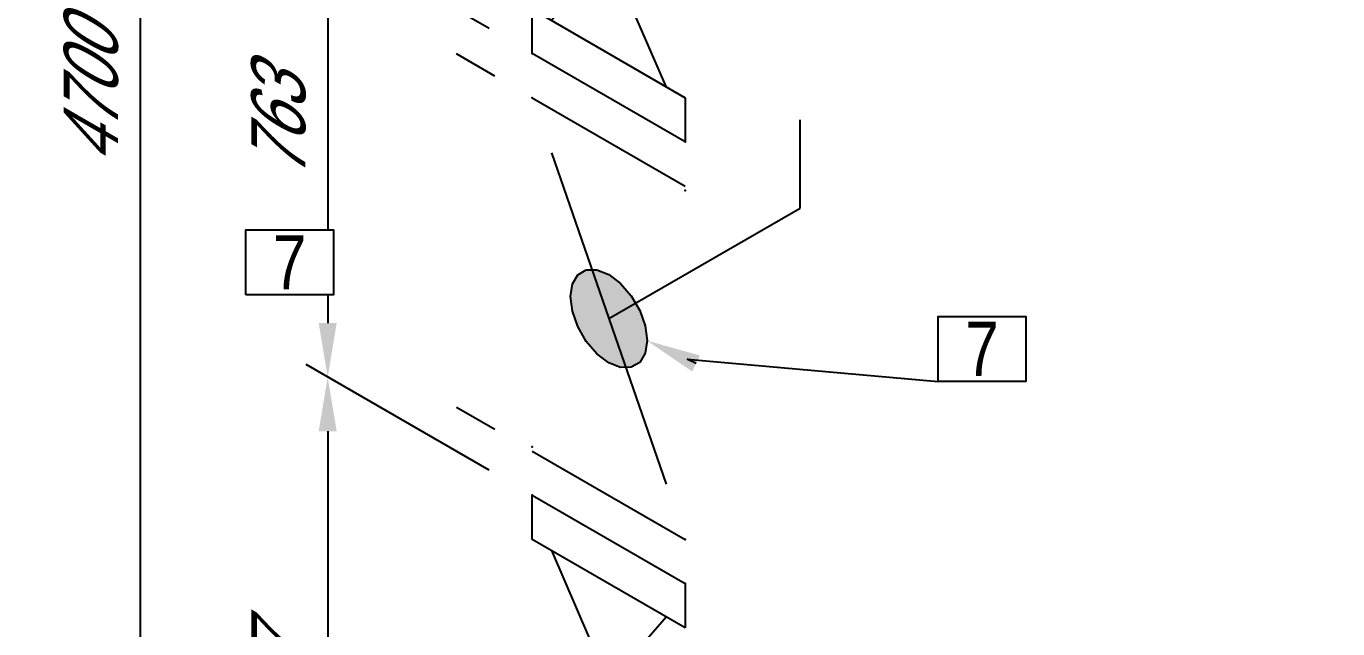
# Model space of a CAD drawing. Header units: millimetres. Extents: x 0 to 594, y 0 to 420.
# Drawn here: x 101.9 to 162.5, y 298.6 to 326.4 of the extents above; entities that cross this region are included whole.
import ezdxf
from ezdxf import colors
from ezdxf.entities.mleader import LeaderData, LeaderLine
from ezdxf.enums import TextEntityAlignment as Align
from ezdxf.math import Vec2, Vec3

# ---------------------------------------------------------------- set-up
doc = ezdxf.new("R2010")
doc.units = ezdxf.units.MM
doc.header["$LTSCALE"] = 0.25
for name, color, linetype in [('밸브', 4, 'Continuous'), ('주석', 7, 'Continuous'), ('치수', 1, 'Continuous')]:
    doc.layers.add(name, color=color, linetype=linetype)
doc.styles.add('AdskIsoAnnotation', font='arial.ttf', dxfattribs={"width": 0.8, "height": 1})
doc.styles.add('AdskIsoMetric', font='arial.ttf', dxfattribs={"width": 0.8, "height": 2.5})
doc.styles.add('AdskIsoMetric-30', font='arial.ttf', dxfattribs={"width": 0.8, "height": 2.5})
doc.styles.add('AdskIsoMetric30', font='arial.ttf', dxfattribs={"width": 0.8, "oblique": 30, "height": 2.5})
doc.styles.get("Standard").update_dxf_attribs({"font": 'arial.ttf'})
doc.dimstyles.new('AdskIsoMetric', dxfattribs={"dimtxt": 2.5, "dimasz": 2.5, "dimexe": 1, "dimexo": 2, "dimgap": 0.8, "dimtad": 1, "dimdec": 0, "dimrnd": 1, "dimzin": 0, "dimdsep": 46, "dimtxsty": 'AdskIsoMetric', "dimcen": 0, "dimclrt": 7, "dimadec": 0, "dimazin": 0, "dimtfac": 1, "dimtdec": 0, "dimtmove": 1, "dimatfit": 3, "dimfxl": 0, "dimfrac": 2, "dimtolj": 1, "dimtzin": 0, "dimarcsym": 0})

# ---------------------------------------------------------------- blocks, each defined once
blk = doc.blocks.new('플랜지WN-2-IsoLeft')
at = {"color": 0, "linetype": 'ByBlock', "lineweight": -2, "extrusion": (0, -0.816497, -0.57735)}
for p, q in [((-0.1547, -0.1148), (0.1989, 0.0893)), ((-0.0663, 0.0893), (-0.1547, 0.0383)), ((0.1547, 0.0638), (-0.0663, 0.0893)), ((0.1989, 0.0893), (0.2873, 0.0383)), ((-0.1547, 0.0383), (-0.1105, -0.0893)), ((0.2873, 0.0383), (-0.0663, -0.1659)), ((-0.0663, -0.1659), (-0.1547, -0.1148))]:
    blk.add_line(p, q, dxfattribs=at)
blk = doc.blocks.new('개스킷-2-IsoLeft')
at = {"color": 0, "linetype": 'ByBlock', "lineweight": -2, "extrusion": (0, 0, -1)}
for p in [(0.1326, 0.1276), (0.221, 0.0765), (-0.2297, -0.0715), (-0.1326, -0.1276)]:
    blk.add_point(p, dxfattribs=at)
blk = doc.blocks.new('버터플라이 밸브-2-IsoLeft')
blk.add_hatch(color=256).paths.add_polyline_path([(-0.0884, 0.051), (-0.0877, 0.0513), (-0.0871, 0.0516), (-0.0865, 0.0518), (-0.0858, 0.0521), (-0.0852, 0.0524), (-0.0845, 0.0527), (-0.0839, 0.0529), (-0.0832, 0.0532), (-0.0826, 0.0535), (-0.0819, 0.0537), (-0.0813, 0.054), (-0.0806, 0.0543), (-0.08, 0.0546), (-0.0793, 0.0548), (-0.0787, 0.0551), (-0.0781, 0.0554), (-0.0774, 0.0556), (-0.0768, 0.0559), (-0.0761, 0.0562), (-0.0755, 0.0564), (-0.0748, 0.0567), (-0.0742, 0.057), (-0.0735, 0.0573), (-0.0729, 0.0575), (-0.0722, 0.0578), (-0.0716, 0.0581), (-0.071, 0.0583), (-0.0703, 0.0586), (-0.0697, 0.0589), (-0.069, 0.0592), (-0.0684, 0.0594), (-0.0677, 0.0597), (-0.0671, 0.06), (-0.0664, 0.0602), (-0.0658, 0.0605), (-0.0651, 0.0608), (-0.0645, 0.0611), (-0.0639, 0.0613), (-0.0632, 0.0616), (-0.0626, 0.0619), (-0.0619, 0.0621), (-0.0613, 0.0624), (-0.0606, 0.0627), (-0.06, 0.0629), (-0.0593, 0.0632), (-0.0587, 0.0635), (-0.058, 0.0638), (-0.0574, 0.064), (-0.0567, 0.0643), (-0.0567, 0.0643), (-0.056, 0.0644), (-0.0552, 0.0646), (-0.0545, 0.0647), (-0.0537, 0.0649), (-0.053, 0.065), (-0.0522, 0.0652), (-0.0514, 0.0653), (-0.0507, 0.0654), (-0.0499, 0.0656), (-0.0492, 0.0657), (-0.0484, 0.0659), (-0.0476, 0.066), (-0.0469, 0.0662), (-0.0461, 0.0663), (-0.0454, 0.0664), (-0.0446, 0.0666), (-0.0438, 0.0667), (-0.0431, 0.0669), (-0.0423, 0.067), (-0.0416, 0.0672), (-0.0408, 0.0673), (-0.04, 0.0674), (-0.0393, 0.0676), (-0.0385, 0.0677), (-0.0378, 0.0679), (-0.037, 0.068), (-0.0363, 0.0681), (-0.0355, 0.0683), (-0.0347, 0.0684), (-0.034, 0.0686), (-0.0332, 0.0687), (-0.0325, 0.0689), (-0.0317, 0.069), (-0.0309, 0.0691), (-0.0302, 0.0693), (-0.0294, 0.0694), (-0.0287, 0.0696), (-0.0279, 0.0697), (-0.0271, 0.0699), (-0.0264, 0.07), (-0.0256, 0.0701), (-0.0249, 0.0703), (-0.0241, 0.0704), (-0.0233, 0.0706), (-0.0226, 0.0707), (-0.0218, 0.0709), (-0.0211, 0.071), (-0.0203, 0.0711), (-0.0196, 0.0713), (-0.0196, 0.0713), (-0.0188, 0.0713), (-0.018, 0.0713), (-0.0172, 0.0713), (-0.0164, 0.0713), (-0.0156, 0.0713), (-0.0148, 0.0713), (-0.014, 0.0713), (-0.0132, 0.0713), (-0.0124, 0.0713), (-0.0116, 0.0713), (-0.0108, 0.0713), (-0.01, 0.0713), (-0.0092, 0.0713), (-0.0084, 0.0713), (-0.0076, 0.0713), (-0.0068, 0.0713), (-0.006, 0.0713), (-0.0052, 0.0713), (-0.0044, 0.0713), (-0.0036, 0.0713), (-0.0028, 0.0713), (-0.002, 0.0713), (-0.0012, 0.0713), (-0.0004, 0.0713), (0.0004, 0.0713), (0.0012, 0.0713), (0.002, 0.0713), (0.0028, 0.0713), (0.0036, 0.0713), (0.0044, 0.0713), (0.0052, 0.0713), (0.006, 0.0713), (0.0068, 0.0713), (0.0076, 0.0713), (0.0084, 0.0713), (0.0092, 0.0713), (0.01, 0.0713), (0.0108, 0.0713), (0.0116, 0.0713), (0.0124, 0.0713), (0.0132, 0.0713), (0.014, 0.0713), (0.0148, 0.0713), (0.0156, 0.0713), (0.0164, 0.0713), (0.0172, 0.0713), (0.018, 0.0713), (0.0188, 0.0713), (0.0196, 0.0713), (0.0196, 0.0713), (0.0203, 0.0711), (0.0211, 0.071), (0.0218, 0.0709), (0.0226, 0.0707), (0.0233, 0.0706), (0.0241, 0.0704), (0.0249, 0.0703), (0.0256, 0.0701), (0.0264, 0.07), (0.0271, 0.0699), (0.0279, 0.0697), (0.0287, 0.0696), (0.0294, 0.0694), (0.0302, 0.0693), (0.0309, 0.0691), (0.0317, 0.069), (0.0325, 0.0689), (0.0332, 0.0687), (0.034, 0.0686), (0.0347, 0.0684), (0.0355, 0.0683), (0.0363, 0.0681), (0.037, 0.068), (0.0378, 0.0679), (0.0385, 0.0677), (0.0393, 0.0676), (0.04, 0.0674), (0.0408, 0.0673), (0.0416, 0.0672), (0.0423, 0.067), (0.0431, 0.0669), (0.0438, 0.0667), (0.0446, 0.0666), (0.0454, 0.0664), (0.0461, 0.0663), (0.0469, 0.0662), (0.0476, 0.066), (0.0484, 0.0659), (0.0492, 0.0657), (0.0499, 0.0656), (0.0507, 0.0654), (0.0514, 0.0653), (0.0522, 0.0652), (0.053, 0.065), (0.0537, 0.0649), (0.0545, 0.0647), (0.0552, 0.0646), (0.056, 0.0644), (0.0567, 0.0643), (0.0567, 0.0643), (0.0574, 0.064), (0.058, 0.0638), (0.0587, 0.0635), (0.0593, 0.0632), (0.06, 0.0629), (0.0606, 0.0627), (0.0613, 0.0624), (0.0619, 0.0621), (0.0626, 0.0619), (0.0632, 0.0616), (0.0639, 0.0613), (0.0645, 0.0611), (0.0651, 0.0608), (0.0658, 0.0605), (0.0664, 0.0602), (0.0671, 0.06), (0.0677, 0.0597), (0.0684, 0.0594), (0.069, 0.0592), (0.0697, 0.0589), (0.0703, 0.0586), (0.071, 0.0583), (0.0716, 0.0581), (0.0722, 0.0578), (0.0729, 0.0575), (0.0735, 0.0573), (0.0742, 0.057), (0.0748, 0.0567), (0.0755, 0.0564), (0.0761, 0.0562), (0.0768, 0.0559), (0.0774, 0.0556), (0.0781, 0.0554), (0.0787, 0.0551), (0.0793, 0.0548), (0.08, 0.0546), (0.0806, 0.0543), (0.0813, 0.054), (0.0819, 0.0537), (0.0826, 0.0535), (0.0832, 0.0532), (0.0839, 0.0529), (0.0845, 0.0527), (0.0852, 0.0524), (0.0858, 0.0521), (0.0865, 0.0518), (0.0871, 0.0516), (0.0877, 0.0513), (0.0884, 0.051), (0.0884, 0.051), (0.0889, 0.0507), (0.0893, 0.0503), (0.0898, 0.0499), (0.0903, 0.0495), (0.0907, 0.0492), (0.0912, 0.0488), (0.0917, 0.0484), (0.0921, 0.048), (0.0926, 0.0477), (0.0931, 0.0473), (0.0935, 0.0469), (0.094, 0.0466), (0.0945, 0.0462), (0.095, 0.0458), (0.0954, 0.0454), (0.0959, 0.0451), (0.0964, 0.0447), (0.0968, 0.0443), (0.0973, 0.0439), (0.0978, 0.0436), (0.0982, 0.0432), (0.0987, 0.0428), (0.0992, 0.0425), (0.0996, 0.0421), (0.1001, 0.0417), (0.1006, 0.0413), (0.1011, 0.041), (0.1015, 0.0406), (0.102, 0.0402), (0.1025, 0.0398), (0.1029, 0.0395), (0.1034, 0.0391), (0.1039, 0.0387), (0.1043, 0.0384), (0.1048, 0.038), (0.1053, 0.0376), (0.1057, 0.0372), (0.1062, 0.0369), (0.1067, 0.0365), (0.1072, 0.0361), (0.1076, 0.0357), (0.1081, 0.0354), (0.1086, 0.035), (0.109, 0.0346), (0.1095, 0.0343), (0.11, 0.0339), (0.1104, 0.0335), (0.1109, 0.0331), (0.1114, 0.0328), (0.1114, 0.0328), (0.1116, 0.0323), (0.1119, 0.0319), (0.1121, 0.0314), (0.1124, 0.031), (0.1126, 0.0306), (0.1129, 0.0301), (0.1131, 0.0297), (0.1133, 0.0293), (0.1136, 0.0288), (0.1138, 0.0284), (0.1141, 0.0279), (0.1143, 0.0275), (0.1146, 0.0271), (0.1148, 0.0266), (0.1151, 0.0262), (0.1153, 0.0258), (0.1156, 0.0253), (0.1158, 0.0249), (0.1161, 0.0244), (0.1163, 0.024), (0.1166, 0.0236), (0.1168, 0.0231), (0.117, 0.0227), (0.1173, 0.0222), (0.1175, 0.0218), (0.1178, 0.0214), (0.118, 0.0209), (0.1183, 0.0205), (0.1185, 0.0201), (0.1188, 0.0196), (0.119, 0.0192), (0.1193, 0.0187), (0.1195, 0.0183), (0.1198, 0.0179), (0.12, 0.0174), (0.1203, 0.017), (0.1205, 0.0165), (0.1207, 0.0161), (0.121, 0.0157), (0.1212, 0.0152), (0.1215, 0.0148), (0.1217, 0.0144), (0.122, 0.0139), (0.1222, 0.0135), (0.1225, 0.013), (0.1227, 0.0126), (0.123, 0.0122), (0.1232, 0.0117), (0.1235, 0.0113), (0.1235, 0.0113), (0.1235, 0.0108), (0.1235, 0.0104), (0.1235, 0.0099), (0.1235, 0.0094), (0.1235, 0.009), (0.1235, 0.0085), (0.1235, 0.0081), (0.1235, 0.0076), (0.1235, 0.0071), (0.1235, 0.0067), (0.1235, 0.0062), (0.1235, 0.0058), (0.1235, 0.0053), (0.1235, 0.0048), (0.1235, 0.0044), (0.1235, 0.0039), (0.1235, 0.0035), (0.1235, 0.003), (0.1235, 0.0025), (0.1235, 0.0021), (0.1235, 0.0016), (0.1235, 0.0012), (0.1235, 0.0007), (0.1235, 0.0002), (0.1235, -0.0002), (0.1235, -0.0007), (0.1235, -0.0012), (0.1235, -0.0016), (0.1235, -0.0021), (0.1235, -0.0025), (0.1235, -0.003), (0.1235, -0.0035), (0.1235, -0.0039), (0.1235, -0.0044), (0.1235, -0.0048), (0.1235, -0.0053), (0.1235, -0.0058), (0.1235, -0.0062), (0.1235, -0.0067), (0.1235, -0.0071), (0.1235, -0.0076), (0.1235, -0.0081), (0.1235, -0.0085), (0.1235, -0.009), (0.1235, -0.0094), (0.1235, -0.0099), (0.1235, -0.0104), (0.1235, -0.0108), (0.1235, -0.0113), (0.1235, -0.0113), (0.1232, -0.0117), (0.123, -0.0122), (0.1227, -0.0126), (0.1225, -0.013), (0.1222, -0.0135), (0.122, -0.0139), (0.1217, -0.0144), (0.1215, -0.0148), (0.1212, -0.0152), (0.121, -0.0157), (0.1207, -0.0161), (0.1205, -0.0165), (0.1203, -0.017), (0.12, -0.0174), (0.1198, -0.0179), (0.1195, -0.0183), (0.1193, -0.0187), (0.119, -0.0192), (0.1188, -0.0196), (0.1185, -0.0201), (0.1183, -0.0205), (0.118, -0.0209), (0.1178, -0.0214), (0.1175, -0.0218), (0.1173, -0.0222), (0.117, -0.0227), (0.1168, -0.0231), (0.1166, -0.0236), (0.1163, -0.024), (0.1161, -0.0244), (0.1158, -0.0249), (0.1156, -0.0253), (0.1153, -0.0258), (0.1151, -0.0262), (0.1148, -0.0266), (0.1146, -0.0271), (0.1143, -0.0275), (0.1141, -0.0279), (0.1138, -0.0284), (0.1136, -0.0288), (0.1133, -0.0293), (0.1131, -0.0297), (0.1129, -0.0301), (0.1126, -0.0306), (0.1124, -0.031), (0.1121, -0.0314), (0.1119, -0.0319), (0.1116, -0.0323), (0.1114, -0.0328), (0.1114, -0.0328), (0.1109, -0.0331), (0.1104, -0.0335), (0.11, -0.0339), (0.1095, -0.0343), (0.109, -0.0346), (0.1086, -0.035), (0.1081, -0.0354), (0.1076, -0.0357), (0.1072, -0.0361), (0.1067, -0.0365), (0.1062, -0.0369), (0.1057, -0.0372), (0.1053, -0.0376), (0.1048, -0.038), (0.1043, -0.0384), (0.1039, -0.0387), (0.1034, -0.0391), (0.1029, -0.0395), (0.1025, -0.0398), (0.102, -0.0402), (0.1015, -0.0406), (0.1011, -0.041), (0.1006, -0.0413), (0.1001, -0.0417), (0.0996, -0.0421), (0.0992, -0.0425), (0.0987, -0.0428), (0.0982, -0.0432), (0.0978, -0.0436), (0.0973, -0.0439), (0.0968, -0.0443), (0.0964, -0.0447), (0.0959, -0.0451), (0.0954, -0.0454), (0.095, -0.0458), (0.0945, -0.0462), (0.094, -0.0466), (0.0935, -0.0469), (0.0931, -0.0473), (0.0926, -0.0477), (0.0921, -0.048), (0.0917, -0.0484), (0.0912, -0.0488), (0.0907, -0.0492), (0.0903, -0.0495), (0.0898, -0.0499), (0.0893, -0.0503), (0.0889, -0.0507), (0.0884, -0.051), (0.0884, -0.051), (0.0877, -0.0513), (0.0871, -0.0516), (0.0865, -0.0518), (0.0858, -0.0521), (0.0852, -0.0524), (0.0845, -0.0527), (0.0839, -0.0529), (0.0832, -0.0532), (0.0826, -0.0535), (0.0819, -0.0537), (0.0813, -0.054), (0.0806, -0.0543), (0.08, -0.0546), (0.0793, -0.0548), (0.0787, -0.0551), (0.0781, -0.0554), (0.0774, -0.0556), (0.0768, -0.0559), (0.0761, -0.0562), (0.0755, -0.0564), (0.0748, -0.0567), (0.0742, -0.057), (0.0735, -0.0573), (0.0729, -0.0575), (0.0722, -0.0578), (0.0716, -0.0581), (0.071, -0.0583), (0.0703, -0.0586), (0.0697, -0.0589), (0.069, -0.0592), (0.0684, -0.0594), (0.0677, -0.0597), (0.0671, -0.06), (0.0664, -0.0602), (0.0658, -0.0605), (0.0651, -0.0608), (0.0645, -0.0611), (0.0639, -0.0613), (0.0632, -0.0616), (0.0626, -0.0619), (0.0619, -0.0621), (0.0613, -0.0624), (0.0606, -0.0627), (0.06, -0.0629), (0.0593, -0.0632), (0.0587, -0.0635), (0.058, -0.0638), (0.0574, -0.064), (0.0567, -0.0643), (0.0567, -0.0643), (0.056, -0.0644), (0.0552, -0.0646), (0.0545, -0.0647), (0.0537, -0.0649), (0.053, -0.065), (0.0522, -0.0652), (0.0514, -0.0653), (0.0507, -0.0654), (0.0499, -0.0656), (0.0492, -0.0657), (0.0484, -0.0659), (0.0476, -0.066), (0.0469, -0.0662), (0.0461, -0.0663), (0.0454, -0.0664), (0.0446, -0.0666), (0.0438, -0.0667), (0.0431, -0.0669), (0.0423, -0.067), (0.0416, -0.0672), (0.0408, -0.0673), (0.04, -0.0674), (0.0393, -0.0676), (0.0385, -0.0677), (0.0378, -0.0679), (0.037, -0.068), (0.0363, -0.0681), (0.0355, -0.0683), (0.0347, -0.0684), (0.034, -0.0686), (0.0332, -0.0687), (0.0325, -0.0689), (0.0317, -0.069), (0.0309, -0.0691), (0.0302, -0.0693), (0.0294, -0.0694), (0.0287, -0.0696), (0.0279, -0.0697), (0.0271, -0.0699), (0.0264, -0.07), (0.0256, -0.0701), (0.0249, -0.0703), (0.0241, -0.0704), (0.0233, -0.0706), (0.0226, -0.0707), (0.0218, -0.0709), (0.0211, -0.071), (0.0203, -0.0711), (0.0196, -0.0713), (0.0196, -0.0713), (0.0188, -0.0713), (0.018, -0.0713), (0.0172, -0.0713), (0.0164, -0.0713), (0.0156, -0.0713), (0.0148, -0.0713), (0.014, -0.0713), (0.0132, -0.0713), (0.0124, -0.0713), (0.0116, -0.0713), (0.0108, -0.0713), (0.01, -0.0713), (0.0092, -0.0713), (0.0084, -0.0713), (0.0076, -0.0713), (0.0068, -0.0713), (0.006, -0.0713), (0.0052, -0.0713), (0.0044, -0.0713), (0.0036, -0.0713), (0.0028, -0.0713), (0.002, -0.0713), (0.0012, -0.0713), (0.0004, -0.0713), (-0.0004, -0.0713), (-0.0012, -0.0713), (-0.002, -0.0713), (-0.0028, -0.0713), (-0.0036, -0.0713), (-0.0044, -0.0713), (-0.0052, -0.0713), (-0.006, -0.0713), (-0.0068, -0.0713), (-0.0076, -0.0713), (-0.0084, -0.0713), (-0.0092, -0.0713), (-0.01, -0.0713), (-0.0108, -0.0713), (-0.0116, -0.0713), (-0.0124, -0.0713), (-0.0132, -0.0713), (-0.014, -0.0713), (-0.0148, -0.0713), (-0.0156, -0.0713), (-0.0164, -0.0713), (-0.0172, -0.0713), (-0.018, -0.0713), (-0.0188, -0.0713), (-0.0196, -0.0713), (-0.0196, -0.0713), (-0.0203, -0.0711), (-0.0211, -0.071), (-0.0218, -0.0709), (-0.0226, -0.0707), (-0.0233, -0.0706), (-0.0241, -0.0704), (-0.0249, -0.0703), (-0.0256, -0.0701), (-0.0264, -0.07), (-0.0271, -0.0699), (-0.0279, -0.0697), (-0.0287, -0.0696), (-0.0294, -0.0694), (-0.0302, -0.0693), (-0.0309, -0.0691), (-0.0317, -0.069), (-0.0325, -0.0689), (-0.0332, -0.0687), (-0.034, -0.0686), (-0.0347, -0.0684), (-0.0355, -0.0683), (-0.0363, -0.0681), (-0.037, -0.068), (-0.0378, -0.0679), (-0.0385, -0.0677), (-0.0393, -0.0676), (-0.04, -0.0674), (-0.0408, -0.0673), (-0.0416, -0.0672), (-0.0423, -0.067), (-0.0431, -0.0669), (-0.0438, -0.0667), (-0.0446, -0.0666), (-0.0454, -0.0664), (-0.0461, -0.0663), (-0.0469, -0.0662), (-0.0476, -0.066), (-0.0484, -0.0659), (-0.0492, -0.0657), (-0.0499, -0.0656), (-0.0507, -0.0654), (-0.0514, -0.0653), (-0.0522, -0.0652), (-0.053, -0.065), (-0.0537, -0.0649), (-0.0545, -0.0647), (-0.0552, -0.0646), (-0.056, -0.0644), (-0.0567, -0.0643), (-0.0567, -0.0643), (-0.0574, -0.064), (-0.058, -0.0638), (-0.0587, -0.0635), (-0.0593, -0.0632), (-0.06, -0.0629), (-0.0606, -0.0627), (-0.0613, -0.0624), (-0.0619, -0.0621), (-0.0626, -0.0619), (-0.0632, -0.0616), (-0.0639, -0.0613), (-0.0645, -0.0611), (-0.0651, -0.0608), (-0.0658, -0.0605), (-0.0664, -0.0602), (-0.0671, -0.06), (-0.0677, -0.0597), (-0.0684, -0.0594), (-0.069, -0.0592), (-0.0697, -0.0589), (-0.0703, -0.0586), (-0.071, -0.0583), (-0.0716, -0.0581), (-0.0722, -0.0578), (-0.0729, -0.0575), (-0.0735, -0.0573), (-0.0742, -0.057), (-0.0748, -0.0567), (-0.0755, -0.0564), (-0.0761, -0.0562), (-0.0768, -0.0559), (-0.0774, -0.0556), (-0.0781, -0.0554), (-0.0787, -0.0551), (-0.0793, -0.0548), (-0.08, -0.0546), (-0.0806, -0.0543), (-0.0813, -0.054), (-0.0819, -0.0537), (-0.0826, -0.0535), (-0.0832, -0.0532), (-0.0839, -0.0529), (-0.0845, -0.0527), (-0.0852, -0.0524), (-0.0858, -0.0521), (-0.0865, -0.0518), (-0.0871, -0.0516), (-0.0877, -0.0513), (-0.0884, -0.051), (-0.0884, -0.051), (-0.0889, -0.0507), (-0.0893, -0.0503), (-0.0898, -0.0499), (-0.0903, -0.0495), (-0.0907, -0.0492), (-0.0912, -0.0488), (-0.0917, -0.0484), (-0.0921, -0.048), (-0.0926, -0.0477), (-0.0931, -0.0473), (-0.0935, -0.0469), (-0.094, -0.0466), (-0.0945, -0.0462), (-0.095, -0.0458), (-0.0954, -0.0454), (-0.0959, -0.0451), (-0.0964, -0.0447), (-0.0968, -0.0443), (-0.0973, -0.0439), (-0.0978, -0.0436), (-0.0982, -0.0432), (-0.0987, -0.0428), (-0.0992, -0.0425), (-0.0996, -0.0421), (-0.1001, -0.0417), (-0.1006, -0.0413), (-0.1011, -0.041), (-0.1015, -0.0406), (-0.102, -0.0402), (-0.1025, -0.0398), (-0.1029, -0.0395), (-0.1034, -0.0391), (-0.1039, -0.0387), (-0.1043, -0.0384), (-0.1048, -0.038), (-0.1053, -0.0376), (-0.1057, -0.0372), (-0.1062, -0.0369), (-0.1067, -0.0365), (-0.1072, -0.0361), (-0.1076, -0.0357), (-0.1081, -0.0354), (-0.1086, -0.035), (-0.109, -0.0346), (-0.1095, -0.0343), (-0.11, -0.0339), (-0.1104, -0.0335), (-0.1109, -0.0331), (-0.1114, -0.0328), (-0.1114, -0.0328), (-0.1116, -0.0323), (-0.1119, -0.0319), (-0.1121, -0.0314), (-0.1124, -0.031), (-0.1126, -0.0306), (-0.1129, -0.0301), (-0.1131, -0.0297), (-0.1133, -0.0293), (-0.1136, -0.0288), (-0.1138, -0.0284), (-0.1141, -0.0279), (-0.1143, -0.0275), (-0.1146, -0.0271), (-0.1148, -0.0266), (-0.1151, -0.0262), (-0.1153, -0.0258), (-0.1156, -0.0253), (-0.1158, -0.0249), (-0.1161, -0.0244), (-0.1163, -0.024), (-0.1166, -0.0236), (-0.1168, -0.0231), (-0.117, -0.0227), (-0.1173, -0.0222), (-0.1175, -0.0218), (-0.1178, -0.0214), (-0.118, -0.0209), (-0.1183, -0.0205), (-0.1185, -0.0201), (-0.1188, -0.0196), (-0.119, -0.0192), (-0.1193, -0.0187), (-0.1195, -0.0183), (-0.1198, -0.0179), (-0.12, -0.0174), (-0.1203, -0.017), (-0.1205, -0.0165), (-0.1207, -0.0161), (-0.121, -0.0157), (-0.1212, -0.0152), (-0.1215, -0.0148), (-0.1217, -0.0144), (-0.122, -0.0139), (-0.1222, -0.0135), (-0.1225, -0.013), (-0.1227, -0.0126), (-0.123, -0.0122), (-0.1232, -0.0117), (-0.1235, -0.0113), (-0.1235, -0.0113), (-0.1235, -0.0108), (-0.1235, -0.0104), (-0.1235, -0.0099), (-0.1235, -0.0094), (-0.1235, -0.009), (-0.1235, -0.0085), (-0.1235, -0.0081), (-0.1235, -0.0076), (-0.1235, -0.0071), (-0.1235, -0.0067), (-0.1235, -0.0062), (-0.1235, -0.0058), (-0.1235, -0.0053), (-0.1235, -0.0048), (-0.1235, -0.0044), (-0.1235, -0.0039), (-0.1235, -0.0035), (-0.1235, -0.003), (-0.1235, -0.0025), (-0.1235, -0.0021), (-0.1235, -0.0016), (-0.1235, -0.0012), (-0.1235, -0.0007), (-0.1235, -0.0002), (-0.1235, 0.0002), (-0.1235, 0.0007), (-0.1235, 0.0012), (-0.1235, 0.0016), (-0.1235, 0.0021), (-0.1235, 0.0025), (-0.1235, 0.003), (-0.1235, 0.0035), (-0.1235, 0.0039), (-0.1235, 0.0044), (-0.1235, 0.0048), (-0.1235, 0.0053), (-0.1235, 0.0058), (-0.1235, 0.0062), (-0.1235, 0.0067), (-0.1235, 0.0071), (-0.1235, 0.0076), (-0.1235, 0.0081), (-0.1235, 0.0085), (-0.1235, 0.009), (-0.1235, 0.0094), (-0.1235, 0.0099), (-0.1235, 0.0104), (-0.1235, 0.0108), (-0.1235, 0.0113), (-0.1235, 0.0113), (-0.1232, 0.0117), (-0.123, 0.0122), (-0.1227, 0.0126), (-0.1225, 0.013), (-0.1222, 0.0135), (-0.122, 0.0139), (-0.1217, 0.0144), (-0.1215, 0.0148), (-0.1212, 0.0152), (-0.121, 0.0157), (-0.1207, 0.0161), (-0.1205, 0.0165), (-0.1203, 0.017), (-0.12, 0.0174), (-0.1198, 0.0179), (-0.1195, 0.0183), (-0.1193, 0.0187), (-0.119, 0.0192), (-0.1188, 0.0196), (-0.1185, 0.0201), (-0.1183, 0.0205), (-0.118, 0.0209), (-0.1178, 0.0214), (-0.1175, 0.0218), (-0.1173, 0.0222), (-0.117, 0.0227), (-0.1168, 0.0231), (-0.1166, 0.0236), (-0.1163, 0.024), (-0.1161, 0.0244), (-0.1158, 0.0249), (-0.1156, 0.0253), (-0.1153, 0.0258), (-0.1151, 0.0262), (-0.1148, 0.0266), (-0.1146, 0.0271), (-0.1143, 0.0275), (-0.1141, 0.0279), (-0.1138, 0.0284), (-0.1136, 0.0288), (-0.1133, 0.0293), (-0.1131, 0.0297), (-0.1129, 0.0301), (-0.1126, 0.0306), (-0.1124, 0.031), (-0.1121, 0.0314), (-0.1119, 0.0319), (-0.1116, 0.0323), (-0.1114, 0.0328), (-0.1114, 0.0328), (-0.1109, 0.0331), (-0.1104, 0.0335), (-0.11, 0.0339), (-0.1095, 0.0343), (-0.109, 0.0346), (-0.1086, 0.035), (-0.1081, 0.0354), (-0.1076, 0.0357), (-0.1072, 0.0361), (-0.1067, 0.0365), (-0.1062, 0.0369), (-0.1057, 0.0372), (-0.1053, 0.0376), (-0.1048, 0.038), (-0.1043, 0.0384), (-0.1039, 0.0387), (-0.1034, 0.0391), (-0.1029, 0.0395), (-0.1025, 0.0398), (-0.102, 0.0402), (-0.1015, 0.0406), (-0.1011, 0.041), (-0.1006, 0.0413), (-0.1001, 0.0417), (-0.0996, 0.0421), (-0.0992, 0.0425), (-0.0987, 0.0428), (-0.0982, 0.0432), (-0.0978, 0.0436), (-0.0973, 0.0439), (-0.0968, 0.0443), (-0.0964, 0.0447), (-0.0959, 0.0451), (-0.0954, 0.0454), (-0.095, 0.0458), (-0.0945, 0.0462), (-0.094, 0.0466), (-0.0935, 0.0469), (-0.0931, 0.0473), (-0.0926, 0.0477), (-0.0921, 0.048), (-0.0917, 0.0484), (-0.0912, 0.0488), (-0.0907, 0.0492), (-0.0903, 0.0495), (-0.0898, 0.0499), (-0.0893, 0.0503), (-0.0889, 0.0507)], flags=0)
at = {"color": 0, "linetype": 'ByBlock', "lineweight": -2, "extrusion": (0, -0.816497, -0.57735)}
for p, q in [((-0.1768, 0.3062), (-0.5303, 0.1021)), ((0.3977, -0.0765), (-0.3977, 0.0765)), ((-0.0884, 0.051), (-0.0567, 0.0643)), ((-0.0567, 0.0643), (-0.0196, 0.0713)), ((-0.0196, 0.0713), (0.0196, 0.0713)), ((0.0196, 0.0713), (0.0567, 0.0643)), ((0.0567, 0.0643), (0.0884, 0.051)), ((-0.1235, 0.0113), (-0.1114, 0.0328)), ((-0.1114, 0.0328), (-0.0884, 0.051)), ((0.0884, 0.051), (0.1114, 0.0328)), ((0.1114, 0.0328), (0.1235, 0.0113)), ((-0.1235, -0.0113), (-0.1235, 0.0113)), ((0.1235, 0.0113), (0.1235, -0.0113)), ((-0.1114, -0.0328), (-0.1235, -0.0113)), ((0.1235, -0.0113), (0.1114, -0.0328)), ((-0.0884, -0.051), (-0.1114, -0.0328)), ((-0.0567, -0.0643), (-0.0884, -0.051)), ((0.0884, -0.051), (0.0567, -0.0643)), ((0.1114, -0.0328), (0.0884, -0.051)), ((-0.0196, -0.0713), (-0.0567, -0.0643)), ((0.0196, -0.0713), (-0.0196, -0.0713)), ((0.0567, -0.0643), (0.0196, -0.0713)), ((0.5303, -0.1021), (0.1768, -0.3062))]:
    blk.add_line(p, q, dxfattribs=at)
blk = doc.blocks.new('Operator_Lever-2-IsoRight')
at = {"color": 0, "linetype": 'ByBlock', "lineweight": -2, "extrusion": (-0.707107, -0.408248, 0.57735)}
for p, q in [((0, 0), (0, -0.5103)), ((0, -0.5103), (0.1768, -0.6124))]:
    blk.add_line(p, q, dxfattribs=at)
blk = doc.blocks.new('*D50')
at = {"layer": 'Defpoints', "color": 0}
for p in [(128.774, 347.3), (115.784, 330.607), (125.239, 325.148)]:
    blk.add_point(p, dxfattribs=at)
at = {"layer": '치수', "color": 0, "lineweight": -2}
for p, q in [((126.774, 348.455), (114.784, 355.377)), ((115.784, 352.3), (115.784, 333.107)), ((123.239, 326.303), (114.784, 331.184))]:
    blk.add_line(p, q, dxfattribs=at)
at = {"layer": '치수', "color": 0}
for points in [[(115.367, 352.3), (116.201, 352.3), (115.784, 354.8)], [(115.367, 333.107), (116.201, 333.107), (115.784, 330.607)]]:
    blk.add_solid(points, dxfattribs=at)
at = {"layer": '치수', "color": 7, "insert": (113.518, 344.012), "char_height": 2.5, "attachment_point": 5, "rotation": 90, "style": 'AdskIsoMetric30'}
blk.add_mtext('\\A1;3121', dxfattribs=at)
blk = doc.blocks.new('*D51')
at = {"layer": 'Defpoints', "color": 0}
for p in [(125.239, 325.148), (115.784, 310.195), (125.239, 304.736)]:
    blk.add_point(p, dxfattribs=at)
at = {"layer": '치수', "color": 0, "lineweight": -2}
for p, q in [((123.239, 326.303), (114.784, 331.184)), ((115.784, 328.107), (115.784, 312.695)), ((123.239, 305.891), (114.784, 310.772))]:
    blk.add_line(p, q, dxfattribs=at)
at = {"layer": '치수', "color": 0}
for points in [[(115.367, 328.107), (116.201, 328.107), (115.784, 330.607)], [(115.367, 312.695), (116.201, 312.695), (115.784, 310.195)]]:
    blk.add_solid(points, dxfattribs=at)
at = {"layer": '치수', "color": 7, "insert": (113.518, 321.709), "char_height": 2.5, "attachment_point": 5, "rotation": 90, "style": 'AdskIsoMetric30'}
blk.add_mtext('\\A1;763', dxfattribs=at)
blk = doc.blocks.new('개스킷 해치 표식-2-IsoLeft')
at = {"linetype": 'ByBlock', "lineweight": -2, "extrusion": (0, -0.816497, -0.57735)}
blk.add_line((0, 0), (0.0884, 0.051), dxfattribs=at)
blk = doc.blocks.new('*D52')
at = {"layer": 'Defpoints', "color": 0}
for p in [(125.239, 304.736), (115.784, 278.857), (125.239, 273.398)]:
    blk.add_point(p, dxfattribs=at)
at = {"layer": '치수', "color": 0, "lineweight": -2}
for p, q in [((123.239, 305.891), (114.784, 310.772)), ((115.784, 307.695), (115.784, 281.357)), ((123.239, 274.553), (114.784, 279.435))]:
    blk.add_line(p, q, dxfattribs=at)
at = {"layer": '치수', "color": 0}
for points in [[(115.367, 307.695), (116.201, 307.695), (115.784, 310.195)], [(115.367, 281.357), (116.201, 281.357), (115.784, 278.857)]]:
    blk.add_solid(points, dxfattribs=at)
at = {"layer": '치수', "color": 7, "insert": (113.517, 295.835), "char_height": 2.5, "attachment_point": 5, "rotation": 90, "style": 'AdskIsoMetric30'}
blk.add_mtext('\\A1;817', dxfattribs=at)
blk = doc.blocks.new('*D53')
at = {"layer": 'Defpoints', "color": 0}
for p in [(128.774, 347.3), (107.124, 283.857), (125.239, 273.398)]:
    blk.add_point(p, dxfattribs=at)
at = {"layer": '치수', "color": 0, "lineweight": -2}
for p, q in [((126.774, 348.455), (106.124, 360.377)), ((107.124, 357.3), (107.124, 286.357)), ((123.239, 274.553), (106.124, 284.435))]:
    blk.add_line(p, q, dxfattribs=at)
at = {"layer": '치수', "color": 0}
for points in [[(106.707, 357.3), (107.54, 357.3), (107.124, 359.8)], [(106.707, 286.357), (107.54, 286.357), (107.124, 283.857)]]:
    blk.add_solid(points, dxfattribs=at)
at = {"layer": '치수', "color": 7, "insert": (104.857, 323.137), "char_height": 2.5, "attachment_point": 5, "rotation": 90, "style": 'AdskIsoMetric30'}
blk.add_mtext('\\A1;4700', dxfattribs=at)
blk = doc.blocks.new('*D57')
at = {"layer": 'Defpoints', "color": 0}
for p in [(150.425, 359.8), (128.774, 347.3), (203.631, 304.082)]:
    blk.add_point(p, dxfattribs=at)
at = {"layer": '치수', "color": 0, "lineweight": -2}
for p, q in [((223.117, 317.832), (152.59, 358.55)), ((205.631, 305.236), (226.282, 317.159))]:
    blk.add_line(p, q, dxfattribs=at)
at = {"layer": '치수', "color": 0}
for points in [[(152.798, 358.911), (152.382, 358.189), (150.425, 359.8)], [(223.325, 318.193), (222.908, 317.471), (225.282, 316.582)]]:
    blk.add_solid(points, dxfattribs=at)
at = {"layer": '치수', "color": 7, "insert": (190.12, 339.499), "char_height": 2.5, "attachment_point": 5, "rotation": 330, "style": 'AdskIsoMetric30'}
blk.add_mtext('\\A1;1619', dxfattribs=at)
blk = doc.blocks.new('*D58')
at = {"layer": 'Defpoints', "color": 0}
for p in [(159.085, 364.8), (128.774, 347.3), (363.644, 211.698)]:
    blk.add_point(p, dxfattribs=at)
at = {"layer": '치수', "color": 0, "lineweight": -2}
for p, q in [((391.79, 230.448), (161.25, 363.55)), ((365.644, 212.853), (394.955, 229.775))]:
    blk.add_line(p, q, dxfattribs=at)
at = {"layer": '치수', "color": 0}
for points in [[(161.459, 363.911), (161.042, 363.189), (159.085, 364.8)], [(391.999, 230.809), (391.582, 230.087), (393.955, 229.198)]]:
    blk.add_solid(points, dxfattribs=at)
at = {"layer": '치수', "color": 7, "insert": (278.787, 298.307), "char_height": 2.5, "attachment_point": 5, "rotation": 330, "style": 'AdskIsoMetric30'}
blk.add_mtext('\\A1;17093', dxfattribs=at)
blk = doc.blocks.new('*D75')
at = {"layer": 'Defpoints', "color": 0}
for p in [(58.695, 306.84), (130.862, 265.174), (130.862, 240.174)]:
    blk.add_point(p, dxfattribs=at)
at = {"layer": '치수', "color": 0, "lineweight": -2}
blk.add_line((60.86, 280.59), (128.697, 241.424), dxfattribs=at)
at = {"layer": '치수', "color": 0}
for points in [[(61.069, 280.951), (60.652, 280.229), (58.695, 281.84)], [(128.906, 241.785), (128.489, 241.064), (130.862, 240.174)]]:
    blk.add_solid(points, dxfattribs=at)
at = {"layer": '치수', "color": 7, "insert": (100.278, 260.449), "char_height": 2.5, "attachment_point": 5, "rotation": 330, "style": 'AdskIsoMetric-30'}
blk.add_mtext('\\A1;5501', dxfattribs=at)
blk = doc.blocks.new('*D81')
at = {"layer": 'Defpoints', "color": 0}
for p in [(115.895, 339.864), (69.142, 337.871), (69.142, 312.871)]:
    blk.add_point(p, dxfattribs=at)
at = {"layer": '치수', "color": 0, "lineweight": -2}
for p, q in [((115.895, 355.364), (115.895, 366.019)), ((113.73, 363.614), (71.307, 339.121)), ((115.895, 342.173), (115.895, 354.364)), ((69.142, 328.371), (69.142, 339.026)), ((69.142, 315.181), (69.142, 327.371))]:
    blk.add_line(p, q, dxfattribs=at)
at = {"layer": '치수', "color": 0}
for points in [[(113.521, 363.975), (113.938, 363.253), (115.895, 364.864)], [(71.099, 339.482), (71.515, 338.76), (69.142, 337.871)]]:
    blk.add_solid(points, dxfattribs=at)
at = {"layer": '치수', "color": 7, "insert": (92.518, 353.985), "char_height": 2.5, "attachment_point": 5, "rotation": 30, "style": 'AdskIsoMetric30'}
blk.add_mtext('\\A1;6000', dxfattribs=at)
blk = doc.blocks.new('*D84')
at = {"layer": 'Defpoints', "color": 0}
for p in [(128.774, 347.3), (92.518, 341.368), (92.518, 326.368)]:
    blk.add_point(p, dxfattribs=at)
at = {"layer": '치수', "color": 0, "lineweight": -2}
for p, q in [((128.774, 349.61), (128.774, 363.455)), ((126.609, 361.05), (94.683, 342.618)), ((92.518, 328.677), (92.518, 342.522))]:
    blk.add_line(p, q, dxfattribs=at)
at = {"layer": '치수', "color": 0}
for points in [[(126.401, 361.411), (126.818, 360.689), (128.774, 362.3)], [(94.475, 342.978), (94.892, 342.257), (92.518, 341.368)]]:
    blk.add_solid(points, dxfattribs=at)
at = {"layer": '치수', "color": 7, "insert": (104.267, 350.768), "char_height": 2.5, "attachment_point": 5, "rotation": 30, "style": 'AdskIsoMetric30'}
blk.add_mtext('\\A1;6446', dxfattribs=at)
blk = doc.blocks.new('*D88')
at = {"layer": 'Defpoints', "color": 0}
for p in [(149.609, 363.412), (40.294, 331.216), (40.294, 300.298)]:
    blk.add_point(p, dxfattribs=at)
at = {"layer": '치수', "color": 0, "lineweight": -2}
for p, q in [((149.609, 365.721), (149.609, 395.484)), ((147.444, 393.079), (42.459, 332.466)), ((40.294, 302.608), (40.294, 332.371))]:
    blk.add_line(p, q, dxfattribs=at)
at = {"layer": '치수', "color": 0}
for points in [[(147.236, 393.44), (147.652, 392.718), (149.609, 394.329)], [(42.251, 332.827), (42.667, 332.105), (40.294, 331.216)]]:
    blk.add_solid(points, dxfattribs=at)
at = {"layer": '치수', "color": 7, "insert": (94.952, 365.389), "char_height": 2.5, "attachment_point": 5, "rotation": 30, "style": 'AdskIsoMetric30'}
blk.add_mtext('\\A1;15927', dxfattribs=at)
blk = doc.blocks.new('AnnoRect')
at = {"color": 0, "linetype": 'ByBlock', "lineweight": -2}
blk.add_wipeout([(-0.81, -0.6), (-0.81, 0.6), (0.81, 0.6), (0.81, -0.6)], dxfattribs=at)
blk.add_lwpolyline([(-0.81, -0.6), (-0.81, 0.6), (0.81, 0.6), (0.81, -0.6)], close=True, dxfattribs=at)
at = {"color": 0, "linetype": 'ByBlock', "lineweight": -2, "style": 'AdskIsoAnnotation', "width": 0.8}
blk.add_attdef('XX', text='', height=1, dxfattribs=at).set_placement((0, 0), align=Align.MIDDLE_CENTER)

msp = doc.modelspace()

# ---------------------------------------------------------------- block references
at = {"layer": '밸브', "xscale": 20, "yscale": 20, "zscale": 20}
for name, p, rotation in [('플랜지WN-2-IsoLeft', (128.7744, 325.6586), 299.9999999959654), ('개스킷-2-IsoLeft', (128.7744, 322.0864), 120.0000000048807), ('버터플라이 밸브-2-IsoLeft', (128.7744, 312.9008), 119.9999999992822), ('Operator_Lever-2-IsoRight', (128.7744, 312.9008), 119.999999999331), ('개스킷-2-IsoLeft', (128.7744, 303.7153), 299.9999999948824), ('플랜지WN-2-IsoLeft', (128.7744, 300.1431), 120.0000000037936)]:
    msp.add_blockref(name, p, dxfattribs=dict(at, rotation=rotation))
at = {"layer": '치수', "xscale": 20, "yscale": 20, "zscale": 20, "rotation": 119.9999999993099}
for p in [(123.5068, 324.1071), (123.5068, 307.7771)]:
    msp.add_blockref('개스킷 해치 표식-2-IsoLeft', p, dxfattribs=at)

# ---------------------------------------------------------------- dimensions: what is measured, and where the dimension line sits
at = {"layer": '치수'}
for base, p1, p2, angle, text, override, picture, middle in [((40.2941, 331.216), (149.609, 363.4115), (40.2941, 300.2985), 210, '15927', {"dimtad": 0, "dimlfac": 126.177774, "dimtxsty": 'AdskIsoMetric30', "dimse1": 0, "dimse2": 0, "dimsd1": 0, "dimsd2": 0, "dimtmove": 1}, '*D88', (94.9516, 365.3894)), ((69.1418, 337.8712), (115.8947, 339.864), (69.1418, 312.8712), 210, '6000', {"dimtad": 0, "dimlfac": 111.140711, "dimtxsty": 'AdskIsoMetric30', "dimse1": 0, "dimse2": 0, "dimsd1": 0, "dimsd2": 0, "dimtmove": 1}, '*D81', (92.5182, 353.9845)), ((159.0853, 364.8001), (363.6443, 211.6979), (128.7744, 347.3001), 150, '17093', {"dimtad": 0, "dimlfac": 63.027137, "dimtxsty": 'AdskIsoMetric30', "dimse1": 0, "dimse2": 1, "dimsd1": 0, "dimsd2": 0, "dimtmove": 1}, '*D58', (278.7866, 298.3075)), ((92.5182, 341.3676), (128.7744, 347.3001), (92.5182, 326.3676), 210, '6446', {"dimtad": 0, "dimlfac": 153.974121, "dimtxsty": 'AdskIsoMetric30', "dimse1": 0, "dimse2": 0, "dimsd1": 0, "dimsd2": 0, "dimtmove": 1}, '*D84', (104.2672, 350.7678)), ((107.1238, 283.8572), (128.7744, 347.3001), (125.2389, 273.3985), 270, '4700', {"dimtad": 0, "dimlfac": 63.598006, "dimtxsty": 'AdskIsoMetric30', "dimse1": 0, "dimse2": 0, "dimsd1": 0, "dimsd2": 0, "dimtmove": 1}, '*D53', (104.8575, 323.1371)), ((150.425, 359.8001), (203.631, 304.0817), (128.7744, 347.3001), 150, '1619', {"dimtad": 0, "dimlfac": 18.729529, "dimtxsty": 'AdskIsoMetric30', "dimse1": 0, "dimse2": 1, "dimsd1": 0, "dimsd2": 0, "dimtmove": 1}, '*D57', (190.1196, 339.4994)), ((115.784, 330.6071), (128.7744, 347.3001), (125.2389, 325.1483), 270, '3121', {"dimtad": 0, "dimlfac": 140.872548, "dimtxsty": 'AdskIsoMetric30', "dimse1": 0, "dimse2": 0, "dimsd1": 0, "dimsd2": 0, "dimtmove": 1}, '*D50', (113.5177, 344.012)), ((115.784, 310.1946), (125.2389, 325.1483), (125.2389, 304.7359), 270, '763', {"dimtad": 0, "dimlfac": 37.364566, "dimtxsty": 'AdskIsoMetric30', "dimse1": 0, "dimse2": 0, "dimsd1": 0, "dimsd2": 0, "dimtmove": 1}, '*D51', (113.5177, 321.7093)), ((115.784, 278.8572), (125.2389, 304.7359), (125.2389, 273.3985), 270, '817', {"dimtad": 0, "dimlfac": 26.061882, "dimtxsty": 'AdskIsoMetric30', "dimse1": 0, "dimse2": 0, "dimsd1": 0, "dimsd2": 0, "dimtmove": 1}, '*D52', (113.5169, 295.8349)), ((130.8623, 240.1745), (58.6954, 306.84), (130.8623, 265.1745), 330, '5501', {"dimtad": 0, "dimlfac": 66.008309, "dimtxsty": 'AdskIsoMetric-30', "dimse1": 1, "dimse2": 1, "dimsd1": 0, "dimsd2": 0, "dimtmove": 1}, '*D75', (100.2781, 260.4491))]:
    dim = msp.add_linear_dim(base=base, p1=p1, p2=p2, angle=angle, text=text, dimstyle='AdskIsoMetric', override=override, dxfattribs=at)
    dim.commit()
    dim.dimension.update_dxf_attribs({"geometry": picture, "text_midpoint": middle, "dimtype": 160})

# ---------------------------------------------------------------- leaders
at = {"layer": '주석'}
ml = msp.add_multileader_mtext('Standard', dxfattribs=at)
ml.set_content('')
ml.set_leader_properties()
ml.build(insert=Vec2(0, 0))
ml.multileader.update_dxf_attribs({"dogleg_length": 0, "arrow_head_size": 2.5})
ctx = ml.context
ctx.base_point, ctx.arrow_head_size = Vec3(144, 310), 2.5
notes = []
notes.append((ctx, [(1, (1, 1, 0), (144, 310), (1, 0), 0, [(0, [(130.5422, 311.8802), (132.3922, 311.0176)], 0, [])])]))
ctx.mtext, ml.multileader.dxf.content_type = None, 0
for ctx, leaders in notes:
    for number, flags, end, landing, length, lines in leaders:
        leader = LeaderData()
        leader.index, (leader.has_last_leader_line, leader.has_dogleg_vector, leader.attachment_direction) = number, flags
        leader.last_leader_point, leader.dogleg_vector, leader.dogleg_length = Vec3(end), Vec3(landing), length
        for number, points, colour, breaks in lines:
            line = LeaderLine()
            line.index, line.vertices, line.color, line.breaks = number, Vec3.list(points), colors.encode_raw_color(colour), breaks
            leader.lines.append(line)
        ctx.leaders.append(leader)

# ---------------------------------------------------------------- next in the draw order: block references
ref = msp.add_blockref('AnnoRect', (114.0238, 315.5), dxfattribs=dict(at, xscale=2.5, yscale=2.5, zscale=2.5))
ref.add_attrib('XX_001', '7', (113.2441, 314.25), dxfattribs={"layer": '0', "color": 0, "linetype": 'ByBlock', "lineweight": -2, "height": 2.5, "style": 'AdskIsoAnnotation', "width": 0.8})
ref = msp.add_blockref('AnnoRect', (146.0238, 311.5), dxfattribs=dict(at, xscale=2.5, yscale=2.5, zscale=2.5))
ref.add_attrib('XX_001', '7', (145.2441, 310.25), dxfattribs={"layer": '0', "color": 0, "linetype": 'ByBlock', "lineweight": -2, "height": 2.5, "style": 'AdskIsoAnnotation', "width": 0.8})

doc.saveas('drawing.dxf')
